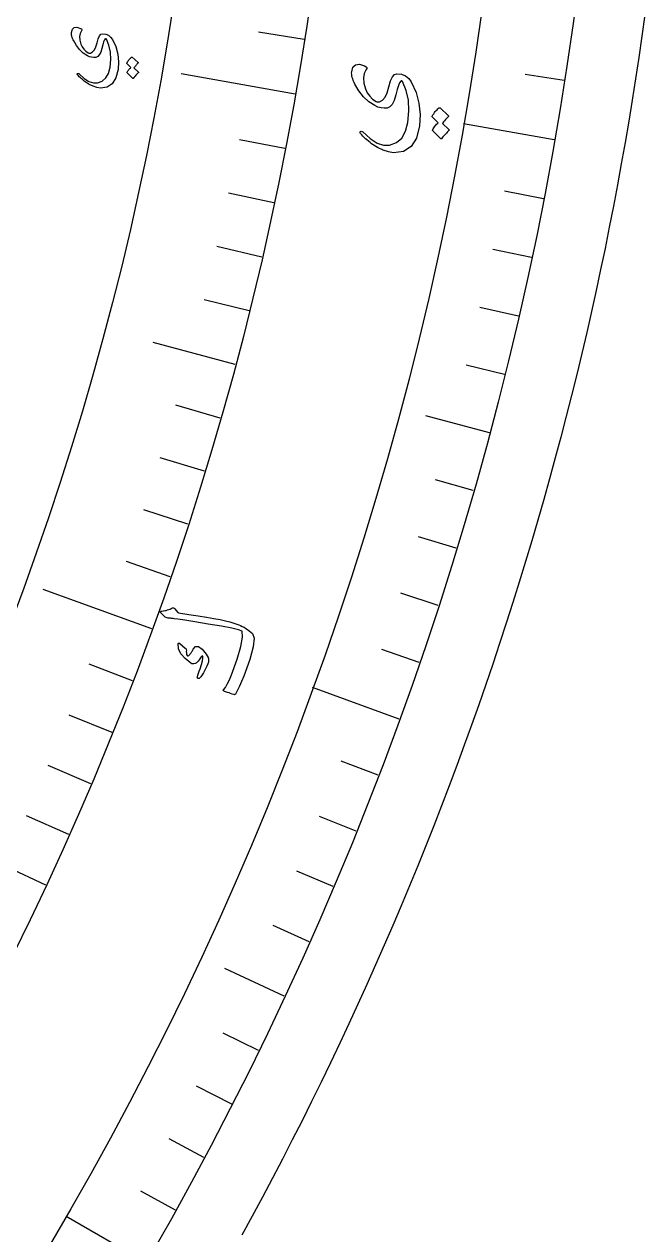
# Model space of a CAD drawing. Header units: millimetres. Extents: x -75 to 75, y -75 to 97.
# Drawn here: x 61.05 to 74.32, y -36.16 to -10.29 of the extents above; entities that cross this region are included whole.
import ezdxf

# ---------------------------------------------------------------- set-up
doc = ezdxf.new("R2010")
doc.units = ezdxf.units.MM
for name, color, linetype in [('CUT_OUTER', 1, 'Continuous'), ('ENGRAVE', 7, 'Continuous'), ('ENGRAVE_FINE', 8, 'Continuous'), ('TEXT', 5, 'Continuous')]:
    doc.layers.add(name, color=color, linetype=linetype)

msp = doc.modelspace()

# ---------------------------------------------------------------- linework, layer by layer
at = {"layer": 'CUT_OUTER'}
msp.add_lwpolyline([(74.3177, -10.0936), (74.2544, -10.5494), (74.1882, -11.0048), (74.1193, -11.4598), (74.0476, -11.9144), (73.9731, -12.3685), (73.8958, -12.8221), (73.8158, -13.2753), (73.7329, -13.728), (73.6473, -14.1801), (73.5589, -14.6318), (73.4677, -15.0828), (73.3738, -15.5334), (73.2771, -15.9833), (73.1777, -16.4326), (73.0755, -16.8813), (72.9705, -17.3294), (72.8628, -17.7768), (72.7523, -18.2235), (72.6392, -18.6696), (72.5232, -19.1149), (72.4046, -19.5596), (72.2832, -20.0035), (72.1591, -20.4466), (72.0323, -20.889), (71.9028, -21.3306), (71.7705, -21.7714), (71.6356, -22.2113), (71.498, -22.6504), (71.3576, -23.0887), (71.2146, -23.5261), (71.0689, -23.9627), (70.9205, -24.3983), (70.7695, -24.833), (70.6158, -25.2667), (70.4594, -25.6996), (70.3004, -26.1314), (70.1388, -26.5623), (69.9745, -26.9921), (69.8075, -27.421), (69.638, -27.8488), (69.4658, -28.2756), (69.291, -28.7013), (69.1136, -29.1259), (68.9335, -29.5494), (68.7509, -29.9718), (68.5657, -30.3931), (68.378, -30.8132), (68.1876, -31.2322), (67.9947, -31.65), (67.7992, -32.0666), (67.6012, -32.482), (67.4006, -32.8962), (67.1975, -33.3092), (66.9918, -33.7208), (66.7837, -34.1313), (66.573, -34.5404), (66.3598, -34.9482), (66.1441, -35.3548), (65.9259, -35.7599), (65.7053, -36.1638)], dxfattribs=at)
at = {"layer": 'ENGRAVE'}
for points in [[(66.8438, -11.7864), (64.4064, -11.3566)], [(72.3834, -12.7631), (70.4445, -12.4213)], [(65.5622, -17.5673), (63.8091, -17.0976)], [(70.9955, -19.0232), (69.6372, -18.6592)], [(63.7816, -23.2146), (61.4559, -22.3681)], [(69.0674, -25.1385), (67.2174, -24.4651)], [(61.5156, -28.6852), (59.8707, -27.9182)], [(66.6136, -31.0624), (65.3391, -30.4681)], [(63.6529, -36.75), (61.9479, -35.7656)]]:
    msp.add_lwpolyline(points, dxfattribs=at)
for radius in [73.5, 73.5, 71.5312, 67.875, 67.875, 64.9875]:
    msp.add_circle((0, 0), radius, dxfattribs=at)
at = {"layer": 'ENGRAVE_FINE'}
for points in [[(67.0393, -10.618), (66.0615, -10.4631)], [(72.5951, -11.4979), (71.7617, -11.3659)], [(66.6279, -12.9512), (65.6561, -12.7623)], [(66.3918, -14.112), (65.4234, -13.9062)], [(72.1496, -14.0245), (71.3214, -13.8635)], [(66.1354, -15.2686), (65.1707, -15.0459)], [(71.8938, -15.2815), (71.0685, -15.1061)], [(65.8588, -16.4204), (64.8982, -16.1809)], [(71.6162, -16.5339), (70.7941, -16.3441)], [(71.3167, -17.7813), (70.498, -17.5771)], [(65.2456, -18.7089), (64.294, -18.436)], [(64.9092, -19.8447), (63.9624, -19.5553)], [(70.6527, -20.2593), (69.8417, -20.0268)], [(64.553, -20.9745), (63.6114, -20.6686)], [(70.2884, -21.4893), (69.4815, -21.2426)], [(64.1771, -22.0979), (63.241, -21.7756)], [(69.9027, -22.7127), (69.1002, -22.452)], [(69.4956, -23.9293), (68.6978, -23.6546)], [(63.3668, -24.3242), (62.4425, -23.9694)], [(62.9326, -25.4264), (62.0147, -25.0556)], [(68.6182, -26.34), (67.8305, -26.0377)], [(62.4793, -26.5209), (61.568, -26.1341)], [(62.0069, -27.6072), (61.1025, -27.2046)], [(68.148, -27.5336), (67.3657, -27.2175)], [(67.6571, -28.7187), (66.8804, -28.3891)], [(67.1456, -29.8951), (66.3748, -29.552)], [(66.0614, -32.2203), (65.303, -31.8504)], [(65.489, -33.3683), (64.7372, -32.9852)], [(64.8966, -34.5062), (64.1517, -34.11)], [(64.2845, -35.6335), (63.5466, -35.2244)]]:
    msp.add_lwpolyline(points, dxfattribs=at)
at = {"layer": 'TEXT'}
for points in [[(62.2791, -10.4364), (62.2493, -10.4924), (62.2373, -10.5584), (62.2431, -10.6345), (62.2667, -10.7208), (62.2935, -10.7776), (62.3286, -10.8273), (62.3721, -10.8697), (62.4238, -10.9048), (62.4346, -10.9093), (62.4463, -10.9116), (62.4588, -10.9116), (62.4722, -10.9095), (62.5165, -10.8871), (62.5546, -10.8433), (62.5865, -10.778), (62.612, -10.6911), (62.6362, -10.6052), (62.6638, -10.5445), (62.6949, -10.509), (62.7296, -10.4987), (62.7969, -10.5081), (62.8544, -10.5314), (62.902, -10.5685), (62.9397, -10.6195), (63.0096, -10.7732), (63.053, -10.9321), (63.0699, -11.0959), (63.0602, -11.2646), (63.0154, -11.4427), (62.9372, -11.5677), (62.8259, -11.6394), (62.6818, -11.658), (62.6066, -11.6466), (62.5276, -11.6208), (62.4446, -11.5804), (62.3577, -11.5256), (62.334, -11.5078), (62.3112, -11.4898), (62.2895, -11.4716), (62.2687, -11.4533), (62.2488, -11.4347), (62.2297, -11.4156), (62.2114, -11.3961), (62.1938, -11.3762), (62.187, -11.366), (62.1849, -11.3576), (62.1878, -11.351), (62.1955, -11.3463), (62.2044, -11.3445), (62.2128, -11.3452), (62.2207, -11.3484), (62.2282, -11.3541), (62.3358, -11.4517), (62.437, -11.5166), (62.532, -11.5486), (62.6207, -11.5476), (62.7209, -11.51), (62.7992, -11.4421), (62.8553, -11.3437), (62.8893, -11.215), (62.9058, -11.0452), (62.898, -10.8885), (62.8661, -10.745), (62.8102, -10.6147), (62.8049, -10.6066), (62.7989, -10.6029), (62.7922, -10.6035), (62.7847, -10.6085), (62.7686, -10.6313), (62.7512, -10.6726), (62.7325, -10.7325), (62.7124, -10.8108), (62.6886, -10.8899), (62.6593, -10.9483), (62.6245, -10.986), (62.5844, -11.0031), (62.5402, -11.0064), (62.4953, -11.0016), (62.4497, -10.9886), (62.4034, -10.9675), (62.3153, -10.9098), (62.2374, -10.8378), (62.1698, -10.7515), (62.1124, -10.6509), (62.0991, -10.6246), (62.0881, -10.5993), (62.0792, -10.5751), (62.0725, -10.5521), (62.0679, -10.5301), (62.0651, -10.5095), (62.0643, -10.4901), (62.0653, -10.472), (62.0836, -10.4034), (62.1214, -10.3659), (62.1788, -10.3592), (62.2558, -10.3836), (62.2756, -10.3956), (62.2861, -10.4084), (62.2873, -10.422), (62.2791, -10.4364)], [(63.2496, -11.1354), (63.2478, -11.1326), (63.247, -11.1291), (63.2472, -11.1249), (63.2486, -11.1198), (63.2586, -11.1027), (63.2691, -11.0863), (63.2803, -11.0705), (63.292, -11.0555), (63.3045, -11.0411), (63.3178, -11.0271), (63.3319, -11.0137), (63.3469, -11.0008), (63.3512, -10.9985), (63.3555, -10.998), (63.3596, -10.999), (63.3638, -11.0018), (63.4876, -11.1157), (63.489, -11.1184), (63.4884, -11.1221), (63.4857, -11.1265), (63.481, -11.1318), (63.4769, -11.1353), (63.4711, -11.1411), (63.4636, -11.1493), (63.4543, -11.1599), (63.4433, -11.1728), (63.4302, -11.1883), (63.4151, -11.2063), (63.3981, -11.2269), (63.4937, -11.317), (63.4964, -11.3209), (63.4965, -11.3252), (63.4938, -11.33), (63.4885, -11.3353), (63.4839, -11.3399), (63.4769, -11.3472), (63.4676, -11.3573), (63.4558, -11.37), (63.4417, -11.3856), (63.4251, -11.4044), (63.406, -11.4264), (63.3844, -11.4515), (63.3811, -11.4539), (63.3781, -11.4547), (63.3754, -11.4538), (63.3731, -11.4513), (63.2556, -11.336), (63.2538, -11.3333), (63.253, -11.3298), (63.2533, -11.3255), (63.2546, -11.3205), (63.2624, -11.3058), (63.2709, -11.2917), (63.2801, -11.2782), (63.29, -11.2653), (63.3005, -11.253), (63.3116, -11.2413), (63.3231, -11.2301), (63.335, -11.2195)], [(68.3646, -11.2625), (68.3215, -11.3439), (68.3043, -11.4399), (68.313, -11.5504), (68.3475, -11.6758), (68.3866, -11.7584), (68.4377, -11.8305), (68.501, -11.8921), (68.5763, -11.9432), (68.592, -11.9497), (68.609, -11.953), (68.6272, -11.9531), (68.6467, -11.9499), (68.7111, -11.9174), (68.7665, -11.8535), (68.8127, -11.7584), (68.8497, -11.6319), (68.8846, -11.5067), (68.9246, -11.4182), (68.9697, -11.3663), (69.0201, -11.3512), (69.1181, -11.3647), (69.2018, -11.3984), (69.2712, -11.4522), (69.3262, -11.5264), (69.4282, -11.7503), (69.4916, -11.982), (69.5161, -12.2211), (69.5018, -12.4673), (69.4361, -12.7272), (69.3218, -12.9094), (69.1596, -13.0137), (68.9499, -13.0403), (68.8407, -13.0235), (68.7258, -12.9855), (68.6053, -12.9264), (68.4791, -12.8463), (68.4447, -12.8203), (68.4117, -12.794), (68.3801, -12.7675), (68.3499, -12.7408), (68.3211, -12.7137), (68.2933, -12.6859), (68.2667, -12.6575), (68.2413, -12.6284), (68.2313, -12.6135), (68.2284, -12.6013), (68.2325, -12.5918), (68.2438, -12.5849), (68.2567, -12.5823), (68.2689, -12.5834), (68.2804, -12.5881), (68.2913, -12.5964), (68.4475, -12.7387), (68.5945, -12.8334), (68.7325, -12.8804), (68.8616, -12.8792), (69.0075, -12.8248), (69.1216, -12.7259), (69.2036, -12.5826), (69.2533, -12.3949), (69.2773, -12.1473), (69.266, -11.9188), (69.2194, -11.7096), (69.1377, -11.5199), (69.1301, -11.5081), (69.1214, -11.5027), (69.1116, -11.5037), (69.1007, -11.511), (69.0773, -11.5443), (69.0521, -11.6045), (69.025, -11.6918), (68.996, -11.8059), (68.9614, -11.9212), (68.9188, -12.0063), (68.8683, -12.0612), (68.8099, -12.0861), (68.7456, -12.091), (68.6803, -12.084), (68.614, -12.0651), (68.5466, -12.0343), (68.4184, -11.9505), (68.3051, -11.8459), (68.2066, -11.7206), (68.1228, -11.5746), (68.1036, -11.5363), (68.0874, -11.4997), (68.0745, -11.4646), (68.0646, -11.4311), (68.0578, -11.3993), (68.0537, -11.3693), (68.0524, -11.3411), (68.0538, -11.3148), (68.0801, -11.2153), (68.1349, -11.1606), (68.2184, -11.1508), (68.3305, -11.1858), (68.3594, -11.2032), (68.3747, -11.2218), (68.3765, -11.2416), (68.3646, -11.2625)], [(69.7775, -12.2784), (69.7748, -12.2745), (69.7736, -12.2693), (69.774, -12.2631), (69.776, -12.2558), (69.7906, -12.2307), (69.8059, -12.2067), (69.8222, -12.1837), (69.8392, -12.1617), (69.8573, -12.1406), (69.8767, -12.1202), (69.8973, -12.1006), (69.9191, -12.0817), (69.9254, -12.0783), (69.9315, -12.0775), (69.9376, -12.0791), (69.9436, -12.0831), (70.1238, -12.2493), (70.1258, -12.2533), (70.1249, -12.2586), (70.121, -12.2651), (70.1141, -12.2729), (70.1082, -12.278), (70.0997, -12.2866), (70.0888, -12.2986), (70.0753, -12.314), (70.0592, -12.3329), (70.0401, -12.3556), (70.0182, -12.382), (69.9933, -12.412), (70.1323, -12.5437), (70.1362, -12.5494), (70.1363, -12.5557), (70.1325, -12.5628), (70.1247, -12.5706), (70.118, -12.5773), (70.1078, -12.588), (70.0942, -12.6026), (70.0771, -12.6212), (70.0564, -12.6441), (70.0322, -12.6716), (70.0043, -12.7037), (69.9729, -12.7404), (69.9681, -12.7439), (69.9638, -12.7451), (69.9599, -12.7438), (69.9564, -12.7402), (69.7859, -12.5716), (69.7832, -12.5676), (69.782, -12.5625), (69.7825, -12.5562), (69.7845, -12.5489), (69.7958, -12.5274), (69.8082, -12.5068), (69.8216, -12.4871), (69.8361, -12.4683), (69.8514, -12.4503), (69.8674, -12.4332), (69.8842, -12.4169), (69.9017, -12.4014)], [(63.9965, -22.8323), (64.0289, -22.828), (64.06, -22.8226), (64.0899, -22.8161), (64.1187, -22.8083), (64.1462, -22.7993), (64.1727, -22.7888), (64.198, -22.7769), (64.2223, -22.7635), (64.2347, -22.7594), (64.2469, -22.761), (64.2589, -22.768), (64.2708, -22.7807), (64.3314, -22.853), (64.3382, -22.8603), (64.3441, -22.8659), (64.3492, -22.8699), (64.3534, -22.8721), (64.5751, -22.9043), (64.7751, -22.9346), (64.9532, -22.963), (65.1095, -22.9895), (65.2438, -23.0144), (65.3557, -23.0378), (65.4454, -23.0598), (65.5128, -23.0803), (65.638, -23.1244), (65.6769, -23.1406), (65.7153, -23.1588), (65.7532, -23.179), (65.7905, -23.2012), (65.8273, -23.2255), (65.8634, -23.2521), (65.8989, -23.2811), (65.9338, -23.3123), (65.9669, -23.4112), (65.9471, -23.5963), (65.8737, -23.8675), (65.7457, -24.2243), (65.7009, -24.3339), (65.6564, -24.4342), (65.6124, -24.5252), (65.5688, -24.6068), (65.5625, -24.6134), (65.5555, -24.6171), (65.5477, -24.618), (65.5392, -24.6161), (65.4995, -24.6038), (65.4635, -24.5924), (65.4311, -24.5818), (65.4024, -24.572), (65.377, -24.5629), (65.3547, -24.5544), (65.3354, -24.5466), (65.3192, -24.5393), (65.3102, -24.5346), (65.3063, -24.5293), (65.3072, -24.5234), (65.3132, -24.5167), (65.3534, -24.4639), (65.3952, -24.3921), (65.4386, -24.3013), (65.4835, -24.1914), (65.6053, -23.8586), (65.6837, -23.5923), (65.7196, -23.3928), (65.7136, -23.2604), (65.6358, -23.233), (65.4889, -23.1988), (65.273, -23.1576), (64.9881, -23.1091), (64.7022, -23.0622), (64.4858, -23.0274), (64.3387, -23.0047), (64.2609, -22.9944), (64.2394, -22.9921), (64.2192, -22.9901), (64.2005, -22.9881), (64.1832, -22.9863), (64.1674, -22.9847), (64.1533, -22.9834), (64.1409, -22.9823), (64.1302, -22.9814), (64.1075, -22.9782), (64.087, -22.9716), (64.0688, -22.9615), (64.0529, -22.9481), (63.9729, -22.866), (63.9678, -22.8598), (63.965, -22.8541), (63.9645, -22.8488), (63.9664, -22.844), (63.9719, -22.8393), (63.9787, -22.8358), (63.9869, -22.8335), (63.9965, -22.8323)], [(64.3451, -23.5262), (64.3475, -23.5217), (64.3509, -23.5184), (64.3553, -23.5161), (64.3608, -23.5149), (64.3651, -23.5154), (64.3695, -23.5167), (64.374, -23.5187), (64.3786, -23.5214), (64.4942, -23.6234), (64.5055, -23.6349), (64.5135, -23.6455), (64.5183, -23.6552), (64.5197, -23.6641), (64.5172, -23.699), (64.5192, -23.7303), (64.5258, -23.7579), (64.5371, -23.7818), (64.545, -23.7887), (64.5566, -23.7876), (64.5718, -23.7786), (64.5907, -23.7616), (64.6008, -23.7493), (64.6108, -23.7365), (64.6206, -23.723), (64.6302, -23.709), (64.6398, -23.6942), (64.6493, -23.6785), (64.6589, -23.6619), (64.6683, -23.6444), (64.7186, -23.5902), (64.7812, -23.5899), (64.8564, -23.6433), (64.9439, -23.7509), (64.967, -23.7905), (64.9831, -23.8269), (64.9921, -23.86), (64.9939, -23.8898), (64.9895, -23.9201), (64.9775, -23.9599), (64.9581, -24.0092), (64.9311, -24.0679), (64.9166, -24.0976), (64.9018, -24.1253), (64.8866, -24.1512), (64.871, -24.175), (64.8556, -24.1971), (64.8407, -24.2177), (64.8264, -24.2366), (64.8126, -24.254), (64.8013, -24.2635), (64.7903, -24.2693), (64.7796, -24.2713), (64.7693, -24.2694), (64.7599, -24.264), (64.7545, -24.2566), (64.7532, -24.2472), (64.7559, -24.2356), (64.7666, -24.1995), (64.7795, -24.1589), (64.7943, -24.1136), (64.8113, -24.0637), (64.8427, -23.9705), (64.8637, -23.8964), (64.8744, -23.8415), (64.8747, -23.8058), (64.8732, -23.8006), (64.87, -23.7969), (64.8652, -23.7948), (64.8587, -23.7942), (64.8543, -23.7951), (64.8494, -23.798), (64.8442, -23.8029), (64.8386, -23.8098), (64.7939, -23.8764), (64.7737, -23.9038), (64.7526, -23.9257), (64.7306, -23.9423), (64.7076, -23.9535), (64.6828, -23.961), (64.6596, -23.9622), (64.638, -23.9572), (64.6179, -23.9461), (64.4913, -23.847), (64.4037, -23.7441), (64.355, -23.6372), (64.3451, -23.5262)]]:
    msp.add_lwpolyline(points, close=True, dxfattribs=at)

doc.saveas('drawing.dxf')
